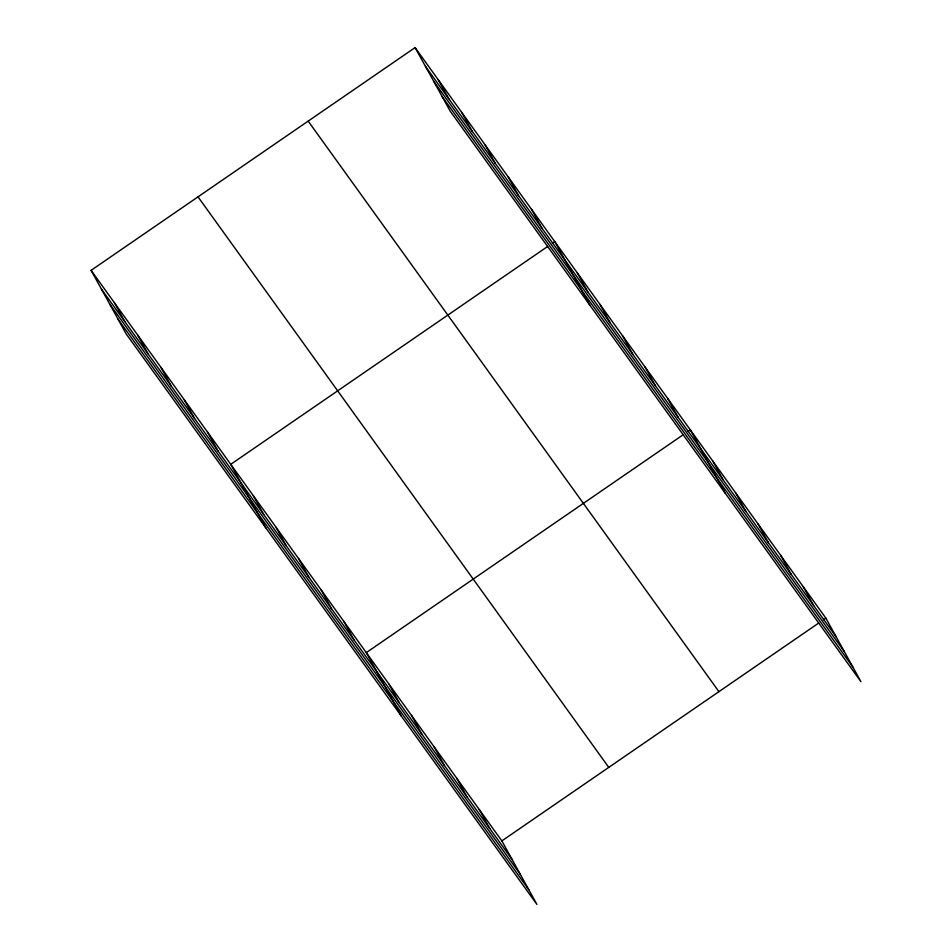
<?xml version="1.0" encoding="UTF-8"?>
<svg xmlns="http://www.w3.org/2000/svg" width="952" height="952" viewBox="0 0 952 952"><rect width="100%" height="100%" fill="white"/><g stroke="black" fill="none" stroke-linecap="round" stroke-linejoin="round"><path stroke-width="1.43" d="M91.094 270.356L501.847 840.902L536.904 904.4L126.152 333.866L91.094 270.356L415.096 47.6L825.848 618.134L860.905 681.644L450.153 111.098L415.096 47.6M547.626 246.485L230.753 464.338L265.798 527.848M552.374 243.212L554.754 241.582L589.812 305.08M683.179 434.755L366.294 652.62L401.351 716.118M687.927 431.494L690.307 429.864L725.364 493.362M501.847 840.902L818.72 623.036M823.48 619.776L825.848 618.134M425.473 66.39L836.225 636.924M433.612 81.146L844.376 651.68M442.014 96.342L852.766 666.888M308.174 121.106L718.927 691.652M198.016 196.85L608.768 767.383M101.459 289.158L512.224 859.692M109.611 303.902L520.363 874.448M118 319.11L528.753 889.644M803.262 586.753L813.639 605.543M780.676 555.373L791.041 574.175M758.078 523.993L768.454 542.795M735.491 492.624L745.856 511.414M712.893 461.244L723.27 480.034M667.709 398.483L678.086 417.273M645.123 367.103L655.5 385.893M622.525 335.723L632.902 354.513M599.938 304.342L610.315 323.133M577.352 272.962L587.717 291.752M531.478 209.25L541.855 228.04M508.201 176.917L518.578 195.707M484.925 144.597L495.302 163.387M461.649 112.265L472.025 131.055M438.372 79.932L448.749 98.722M479.261 809.521L489.625 828.311M456.662 778.141L467.039 796.931M434.076 746.761L444.441 765.551M411.478 715.38L421.855 734.171M388.892 684L399.257 702.79M343.708 621.239L354.084 640.03M321.11 589.859L331.486 608.649M298.523 558.479L308.9 577.269M275.937 527.099L286.302 545.889M253.339 495.718L263.716 514.52M207.476 432.018L217.841 450.808M184.2 399.685L194.565 418.475M160.924 367.353L171.289 386.143M137.647 335.021L148.012 353.811M114.371 302.688L124.736 321.478"/></g></svg>
